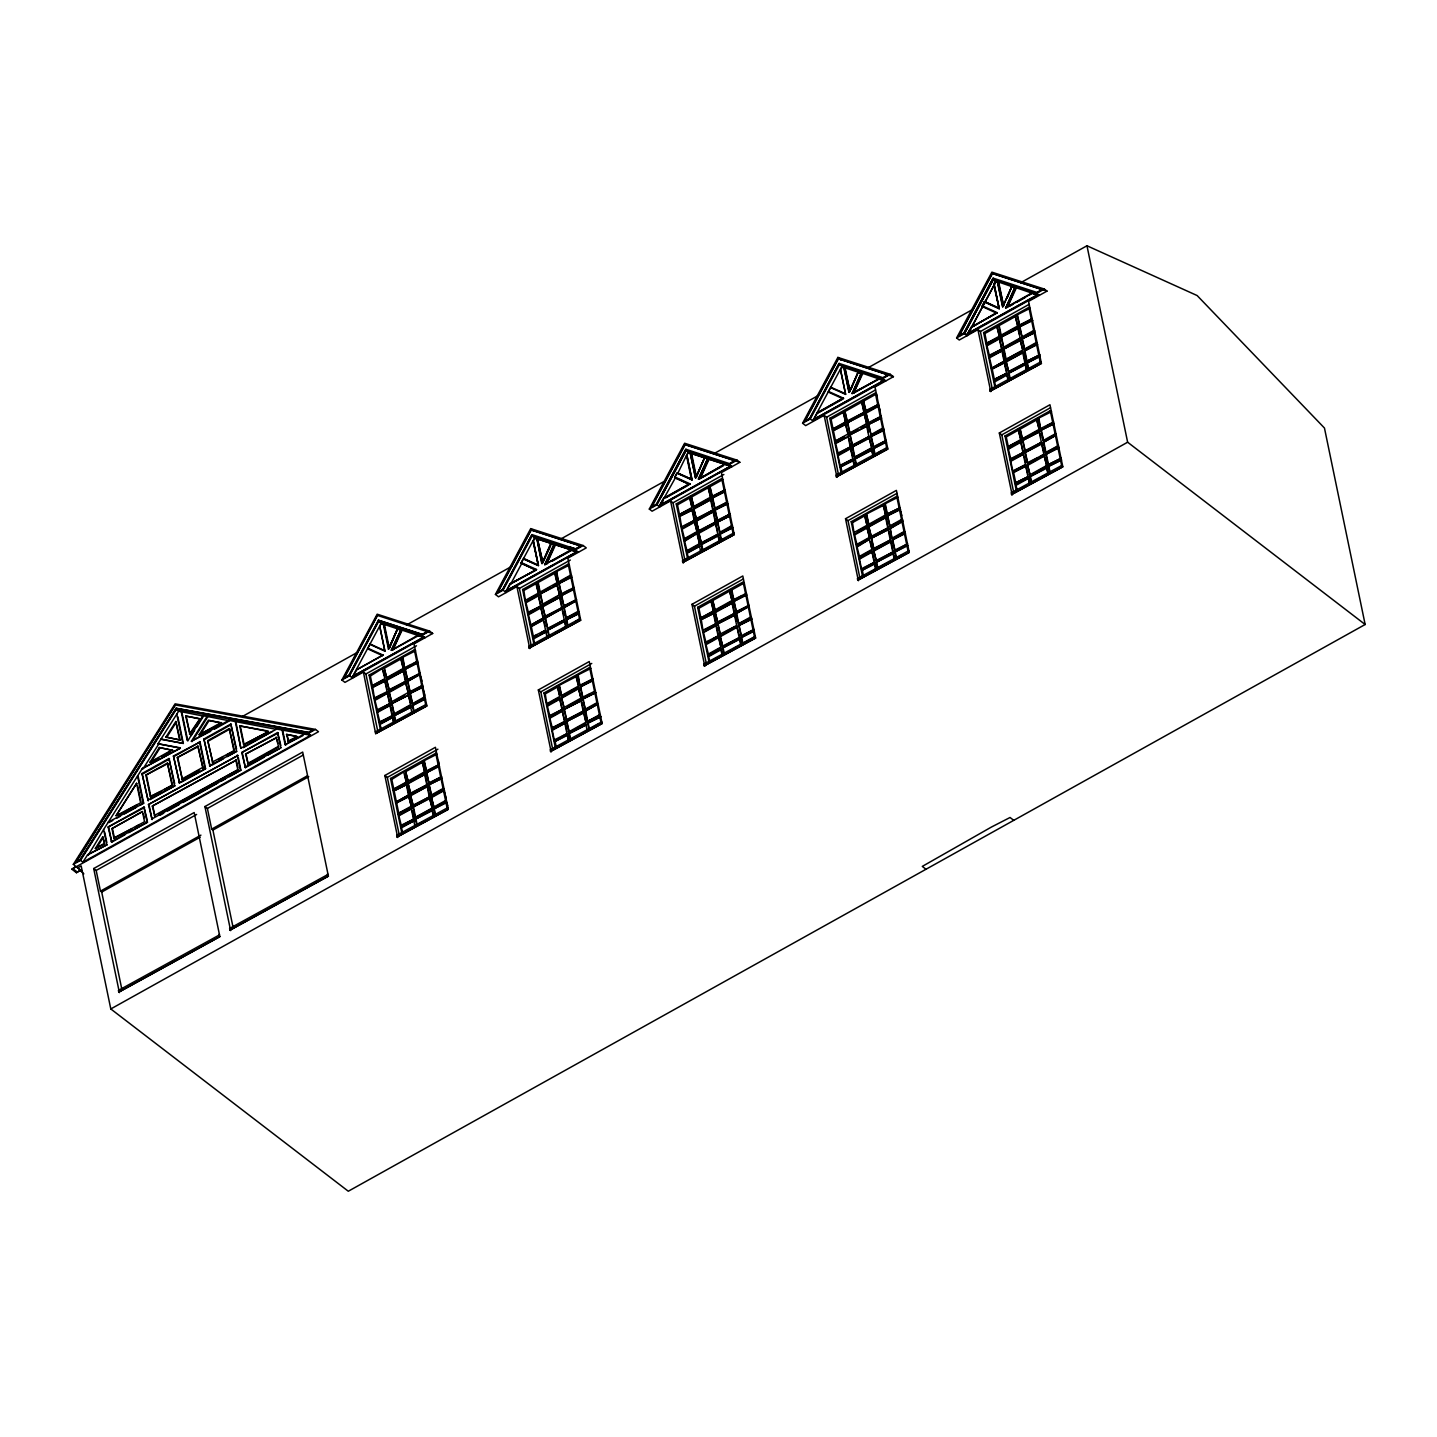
<?xml version="1.0" encoding="UTF-8"?>
<svg xmlns="http://www.w3.org/2000/svg" width="1437" height="1437" viewBox="0 0 1437 1437"><rect width="100%" height="100%" fill="white"/><g stroke="black" fill="none" stroke-linecap="round" stroke-linejoin="round"><path stroke-width="1.5" d="M550.928 543.437L542.054 563.591L551.09 543.06L555.526 544.785L546.527 564.292L554.916 544.318M576.614 551.97L506.237 590.787L576.614 551.97L571.207 550.209L544.695 564.561L571.297 549.67L577.782 551.79L505.537 592.062L509.919 583.871L536.109 570.112L521.02 563.196L523.607 558.4L538.408 565.172L532.893 541.066L534.69 537.707L537.366 538.588L542.881 562.657L550.82 545.449M544.695 564.561L553.999 544.443L545.018 564.795M704.507 457.864L695.634 477.982L704.651 457.487L709.106 459.211L700.106 478.683L708.477 458.726M698.292 478.952L707.561 458.852L698.598 479.186L724.859 464.079L731.361 466.199L659.134 506.453L663.535 498.244L689.832 483.658L663.804 498.567L659.834 505.177L730.176 466.378L660.14 505.411M397.582 628.634L389.319 648.231L397.582 628.634L418.472 635.639L391.457 650.368L417.466 635.459L423.232 637.453L352.712 676.342L423.232 637.453M397.438 629.011L388.493 649.165L397.438 629.011L400.797 630.232L391.457 650.368M391.151 650.135L400.797 630.232M401.408 629.873L392.966 649.865L402.037 630.34M858.158 372.219L849.195 392.391L858.32 371.842L883.971 380.661L813.414 419.586L883.647 380.428M850.92 389.553L858.32 371.842M883.971 380.661L878.51 378.919L852.159 393.594L861.23 373.207L845.136 367.872L839.37 364.639L810.234 418.957L802.582 423.232L805.672 425.603L824.12 415.329L826.598 417.215L838.633 475.396M852.159 393.594L861.23 373.207M862.146 373.081L853.686 393.091L879.228 378.847L851.854 393.361M853.686 393.091L862.757 373.548M1011.738 286.628L1002.792 306.8L1011.899 286.25L1037.532 295.07L967.209 333.869L1037.227 294.836M1007.175 298.213L1011.899 286.25M1037.532 295.07L1032.089 293.328L1005.756 308.003L1014.809 287.616L995.446 280.933L993.632 284.31L999.146 308.362L984.435 301.536L982.495 306.835M1005.756 308.003L1014.809 287.616M1015.725 287.49L1007.265 307.5L1016.336 287.957M958.605 335.881L963.904 332.917L993.147 278.167L1037.155 292.501L1042.256 289.663L992.141 273.353L958.91 336.114L964.209 333.15L993.147 278.167M992.428 389.678L980.393 331.498L977.914 329.612L959.251 340.012L956.593 337.964L964.461 333.564L967.119 335.611L995.033 283.34M967.514 334.102L971.143 327.277L997.314 312.709L971.143 327.277M997.314 312.709L982.189 305.794L984.237 301.95L999.2 308.793L994.117 284.239L995.572 281.544L997.709 282.227L1002.792 306.8M967.119 335.611L996.057 281.418L993.398 279.371L964.461 333.564L993.398 279.371L1036.67 293.328L1039.328 295.375M377.949 732.169L365.896 673.989L363.417 672.085L344.952 682.377L341.862 680.006L377.177 614.192L429.609 631.094L432.699 633.483L414.018 643.884L426.861 705.944L375.65 733.66L375.308 731.936L426.502 704.22M343.874 677.923L377.41 615.413L427.543 631.705L422.424 634.543L378.416 620.227L348.993 675.067L344.197 678.156L349.299 675.318L378.721 620.461M344.197 678.156L377.41 615.413M341.862 680.006L349.532 675.731L378.667 621.431L421.939 635.37L425.029 637.759M417.862 635.172L424.418 637.274L352.011 677.635L370.063 643.974L384.829 650.727M398.211 629.101L381.146 623.335L370.063 643.974M353.017 676.593L356.699 669.732L382.996 655.074L356.699 669.732M382.996 655.074L367.8 648.213L369.866 644.369L384.9 651.159L379.817 626.622L380.949 623.694L383.41 624.628L388.493 649.165M531.439 646.614L519.386 588.434L516.907 586.547L498.513 596.804L495.424 594.415L530.72 528.618L583.171 545.521L586.26 547.892L567.866 558.149L580.71 620.191L529.139 648.123L528.798 646.399L580.35 618.467M497.436 592.331L530.971 529.822L581.105 546.114L575.824 549.06L531.977 534.618L502.519 589.511L497.741 592.583L502.824 589.745L531.977 534.618M497.741 592.583L531.295 530.055L581.105 546.114M495.424 594.415L503.058 590.158L532.211 535.821L575.321 549.886L578.41 552.275L534.51 538.085L536.971 539.019L542.054 563.591M506.542 591.02L510.207 584.212L536.558 569.519L509.884 583.961M534.815 538.318L533.378 541.013L538.462 565.603L523.391 558.795L521.326 562.639L536.558 569.519M510.548 584.356L521.631 563.681M684.623 558.831L673.019 502.806L670.558 500.902L652.093 511.195L649.308 509.057L684.623 443.243L737.073 460.145L739.857 462.283L721.392 472.575L734.235 534.636L682.791 562.496L682.431 560.771L733.894 532.911M651.32 506.974L684.874 444.464L735.008 460.738L729.709 463.702L685.862 449.26L656.422 504.136L651.626 507.225L656.727 504.369L685.862 449.26M651.626 507.225L685.18 444.698L735.008 460.738M661.379 496.591L686.114 450.482L729.188 464.546L731.972 466.666L688.089 452.493L686.958 455.421L692.041 479.976L676.989 473.186L674.923 477.03L690.137 483.892M649.308 509.057L656.96 504.8L686.114 450.482L729.188 464.546L737.073 460.145M674.618 477.587L689.688 484.485L674.618 477.587L677.204 472.791L691.359 479.078L686.473 455.493L688.287 452.134L691.574 453.481L696.46 477.048L704.651 457.487M663.283 500.363L659.745 506.938L656.96 504.8M675.246 478.072L663.804 498.567M691.987 479.563L677.815 473.258L686.473 455.493M802.582 423.232L837.879 357.418L890.329 374.321L893.437 376.692L874.989 386.966L887.832 449.027L836.352 476.904L835.993 475.18L887.473 447.302M804.594 421.149L838.13 358.639L888.282 374.913L883.162 377.769L839.118 363.435L809.696 418.293L804.9 421.382L810.001 418.544L839.118 363.435M804.9 421.382L838.436 358.873L888.282 374.913M813.719 419.82L817.384 412.976L843.411 398.067L817.078 412.742L812.713 420.861L885.156 380.482L878.6 378.38M817.114 412.653L830.766 387.2L844.938 393.487M841.848 366.543L830.766 387.2M843.717 398.3L828.502 391.439L830.568 387.595L845.621 394.385L840.537 369.83L841.974 367.154L844.112 367.836L849.195 392.391M956.593 337.964L991.889 272.15L1044.322 289.053L1046.998 291.1L1028.551 301.375L1041.412 363.435L990.147 391.187L989.788 389.463L1041.053 361.711M958.91 336.114L992.464 273.587L1046.998 291.1M76.323 866.691L82.178 871.433L73.323 864.373L175.116 703.843L315.475 729.403L318.493 731.72L71.85 869.187L76.43 872.708L80.023 870.714M75.694 862.092L175.332 704.956L313.05 730.212L308.739 732.619L176.032 708.261L80.005 859.703L75.999 862.326L80.31 859.937L176.338 708.495M75.999 862.326L175.332 704.956M80.49 860.386L176.248 709.357L308.308 733.409L310.697 735.259L82.879 862.218L80.49 860.386L73.323 864.373M82.879 862.218L87.603 854.781L107.272 844.651L87.603 854.781M106.661 844.166L103.626 829.526L108.332 822.09L143.7 803.193L139.838 805.349M143.089 802.726L137.557 776.016L142.263 768.579L180.326 748.192L142.263 768.579M180.326 748.192L158.016 743.755L161.034 738.995L183.343 743.432L177.811 716.704M182.733 742.947L176.769 714.171L178.655 711.207L203.569 716.111L196.815 726.745M88.214 855.266L103.626 829.526M108.332 822.09L137.557 776.016M142.892 769.046L158.627 744.222M161.034 738.995L176.769 714.171M102.674 836.873L104.667 844.022L95.345 848.405L102.674 836.873L104.326 842.351M116.092 815.713L136.605 783.363L116.092 815.713L141.095 802.582L137.647 785.913M157.998 758.556L150.023 762.203L159.309 747.545L172.745 750.348L159.309 747.545M165.956 737.073L175.817 721.518L180.164 740.019L165.956 737.073L180.164 740.019M95.974 848.872L103.284 837.34M150.634 762.67L159.938 748.012M166.566 737.54L176.428 722.003M189.397 734.056L199.887 718.985L185.66 716.021L190.025 734.541L186.289 716.506M191.121 732.798L198.791 720.709M181.87 712.159L187.816 740.935L202.958 715.626L229.435 720.817L214.454 729.17M191.193 735.618L194.57 730.283M210.718 731.253L191.372 741.223L207.108 716.38M191.983 741.69L207.736 716.865M220.005 724.014L199.114 734.828L208.419 720.171L221.855 722.973M199.743 735.313L209.03 720.638L219.717 722.595M71.85 869.187L75.371 866.78M76.43 872.708L79.987 870.283M150.023 762.203L172.117 749.88M199.114 734.828L221.226 722.506M161.698 756.509L170.895 751.371M191.372 741.223L228.824 720.332L276.227 729.331L240.841 748.228L235.309 721.518M242.458 716.452L356.789 652.721M406.473 625.023L512.255 566.07M560.035 539.432L663.876 481.575M713.632 453.841L817.437 395.983M867.194 368.249L972.993 309.278M1020.773 282.658L1086.965 245.763L1197.147 295.555L1324.465 428.046L1365.15 624.502L348.293 1191.237L110.793 1008.954L81.173 865.918L77.58 867.912M142.029 773.519L148.191 800.696L142.029 773.519L168.973 758.502L174.685 783.632M173.446 756.006L179.589 783.183L173.446 756.006L200.048 741.995L205.581 768.705L181.457 782.159M203.91 739.031L210.053 766.208L203.91 739.031L230.836 724.014L236.566 749.144M142.658 773.986L169.584 758.97M174.057 756.473L200.048 741.995M204.521 739.498L231.447 724.499M160.746 791.625L150.328 796.619L145.873 775.082L167.428 763.065L172.512 785.069L164.68 789.452M199.222 770.196L182.373 779.59L177.29 757.568L197.893 746.09L202.976 768.094L197.893 746.09M207.754 740.594L212.82 762.616L207.754 740.594L229.309 728.577L234.375 750.599L226.543 754.964M145.873 775.082L168.057 763.532M177.29 757.568L198.504 746.557M208.365 741.061L229.92 729.044M1005.451 307.752L1032.179 292.789L1038.717 294.89L966.508 335.144L971.502 327.438M698.598 479.186L724.446 464.367M552.383 561.041L572.106 550.048L578.41 552.275M665.978 497.705L687.874 485.508M702.046 477.605L723.512 465.642M729.87 465.929L724.859 464.079M817.743 413.12L843.25 398.893L828.197 391.996M971.322 327.528L996.236 312.817M1009.097 306.476L1012.744 304.446M1016.39 302.417L1025.497 297.333M1029.143 295.303L1032.179 292.789M378.416 620.227L422.119 634.31L427.543 631.705M569.824 546.94L575.518 548.826L580.799 545.88M887.958 374.68L883.162 377.769M734.702 460.505L729.709 463.702M1041.951 289.412L1037.155 292.501M421.939 635.37L429.609 631.094M583.171 545.521L575.321 549.886L532.211 535.821L535.318 538.192L572.106 550.048M839.37 364.639L882.677 378.596L890.329 374.321M1036.67 293.328L1044.322 289.053M365.896 673.989L416.496 645.788M519.386 588.434L570.345 560.035M673.019 502.806L723.871 474.479M826.598 417.215L875.51 389.966M980.393 331.498L1029.072 304.375M150.328 796.619L172.512 785.069M181.745 779.105L202.348 767.627M212.209 762.131L234.375 750.599M268.018 731.02L239.728 725.883L243.625 744.617L268.647 731.505M380.554 730.23L369.129 675.067L414.341 649.865L415.58 650.817L400.618 658.344L403.384 669.157L388.673 677.348M534.043 644.692L522.619 589.529L568.19 564.13L569.429 565.082L554.466 572.591L557.233 583.404L553.479 585.488M687.676 559.065L676.252 503.902L721.715 478.557L733.139 533.72M845.028 471.354L841.238 473.474L829.814 418.311L875.313 392.948L886.737 448.11M995.033 387.756L983.609 332.594L1028.874 307.356L1030.113 308.308L1015.151 315.835L1017.917 326.648L1015.151 315.835M118.588 815.138L137.341 804.666M218.711 759.329L222.627 757.137M243.625 744.617L266.761 732.547M384.415 678.893L371.878 685.88L385.044 679.378L382.278 668.564L384.074 667.558L386.84 678.372L384.074 667.558M538.534 593.822L535.767 583.009L538.174 582.488L540.33 592.816L549.724 587.589M691.556 507.728L679.018 514.715L692.167 508.195L689.419 497.382L691.197 496.376L693.963 507.189L691.197 496.376M707.992 487.017L710.758 497.831L707.992 487.017L709.788 486.029L712.554 496.843L725.092 489.837L711.926 496.358L709.788 486.029M845.118 422.137L832.58 429.124L845.728 422.604L842.98 411.79L844.758 410.802L847.525 421.616L864.355 412.239L861.589 401.426L863.386 400.42L866.134 411.233L876.893 405.234M996.775 326.073L999.523 336.887L996.775 326.073L999.182 325.552L1001.32 335.899L1016.067 327.672M147.562 800.229L175.116 785.68L150.113 799.619M178.978 782.716L205.581 768.705M209.443 765.741L236.979 751.21L227.369 756.563M369.129 675.067L370.351 676.019L382.278 668.564M384.685 668.025L401.246 658.811L402.953 667.073M522.619 589.529L523.84 590.481L536.396 583.476L538.103 591.757M538.174 582.488L555.095 573.058L556.802 581.338M676.252 503.902L677.492 504.854L690.029 497.849L691.736 506.129M691.826 496.861L708.621 487.502M710.399 486.496L722.955 479.509M829.814 418.311L831.053 419.263L843.591 412.275L845.728 422.604M845.387 411.269L862.2 401.893M863.996 400.887L876.534 393.9L877.396 398.031M983.609 332.594L984.848 333.546L997.386 326.558M999.182 325.552L1015.779 316.302M108.961 822.557L112.822 820.419M116.684 818.264L120.528 816.108M124.39 813.953L135.976 807.504M211.975 765.149L223.525 758.718M243.392 747.635L272.365 731.487M124.965 834.771L111.763 842.154L108.098 827.029L143.969 807.037L147.203 820.06M148.46 804.54L237.877 755.521L148.46 804.54L152.106 819.647L149.071 805.007M264.282 757.137L245.386 767.663L241.739 752.539L277.628 732.547L280.844 745.569M108.098 827.029L144.598 807.504M241.739 752.539L278.239 733.014M111.942 828.592L142.443 811.582L111.942 828.592L113.9 838.058L131.683 828.969M152.304 806.085L236.351 760.065L152.304 806.085L154.873 816.054L152.915 806.57M245.583 754.102L276.712 737.576L245.583 754.102L248.17 764.053L278.67 747.042L276.102 737.091M386.212 677.905L402.755 668.672M402.414 657.338L404.551 667.684L417.718 661.164L414.125 663.158M525.726 602.067L538.264 595.08L541.03 605.893L528.493 612.88L525.367 600.343L537.905 593.355M537.564 582.003L539.701 592.349L556.604 582.919M556.263 571.585L558.4 581.931L570.938 574.944L571.297 576.668L558.759 583.656L561.526 594.469L568.693 590.463M693.352 506.722L710.147 497.364M844.758 410.802L846.914 421.131L864.355 412.239M863.386 400.42L865.523 410.766L878.69 404.246M986.734 345.131L999.272 338.144L1002.02 348.957L989.482 355.945L986.375 343.407L998.913 336.42M998.553 325.085L1000.709 335.414L1017.306 326.163M1019.084 325.175L1032.251 318.655L1019.713 325.642L1016.947 314.829M406.958 667.145L410.551 665.151M527.774 599.822L536.737 594.828M560.807 581.41L571.567 575.411M695.831 506.147L708.89 498.873M986.375 343.407L997.745 337.893M371.878 685.88L372.237 687.605L384.775 680.617L387.11 689.365M386.571 679.611L403.743 670.863L405.881 681.21L389.337 690.443L386.571 679.611L389.337 690.443M418.418 674.222L407.677 680.222L404.911 669.391L417.448 662.403L417.089 660.679M557.843 596.517L542.827 604.887L540.061 594.074L556.963 584.643L559.729 595.457L556.963 584.643M679.018 514.715L679.36 516.44L692.526 509.919L694.664 520.248L685.718 525.241M693.694 508.447L711.117 499.555L713.255 509.901L696.46 519.26L693.694 508.447L696.46 519.26M725.793 502.914L715.051 508.896L712.285 498.082L724.823 491.095L724.482 489.37M832.58 429.124L832.939 430.849L845.477 423.861L848.225 434.675L845.477 423.861M857.494 429.501L850.021 433.669L847.273 422.855L864.086 413.479L866.852 424.292L864.086 413.479M865.882 412.473L868.631 423.304L865.882 412.473L878.42 405.485L878.061 403.761M1001.068 337.138L1018.276 328.372L1001.068 337.138L1003.816 347.952L1020.414 338.701L1017.647 327.887M1019.444 326.9L1032.61 320.379L1019.444 326.9L1022.21 337.713L1020.072 327.367M372.237 687.605L385.403 681.102M387.182 680.096L403.743 670.863M404.911 669.391L418.077 662.888M526.337 602.534L538.893 595.547M540.061 594.074L557.592 585.128M558.759 583.656L571.926 577.135M679.36 516.44L692.526 509.919M694.322 508.914L711.117 499.555M712.285 498.082L725.451 491.562M832.939 430.849L846.088 424.328M847.273 422.855L864.715 413.964M866.493 412.958L879.049 405.97M987.345 345.599L999.883 338.611M95.345 848.405L104.057 843.555M113.9 838.058L145.029 821.533M154.262 815.569L238.308 769.549L158.753 813.881M247.541 763.586L278.06 746.575M287.903 741.079L297.225 736.714L288.532 741.564L286.52 734.397L296.615 736.229M135.491 826.85L139.299 824.73M111.134 841.669L147.634 822.144L128.755 832.67M151.496 819.18L240.913 770.16L229.327 776.609M244.775 767.196L281.275 747.671M275.617 728.864L282.101 730.05L285.137 744.689L304.195 734.073L310.697 735.259M159.83 815.354L163.692 813.198M167.554 811.043L179.14 804.594M183.002 802.439L217.741 783.075M221.603 780.92L225.465 778.764M268.054 755.036L279.389 748.713M285.137 744.689L302.92 735.6M176.032 708.261L308.434 732.367L313.05 730.212M308.308 733.409L315.475 729.403M374.734 699.675L387.271 692.688L390.038 703.501L377.5 710.489L374.374 697.951L387.541 691.431M388.709 689.958L405.881 681.21M407.048 679.737L420.215 673.217M532.786 623.945L543.527 617.946L530.989 624.933L527.864 612.396L541.03 605.893M542.198 604.42L559.101 594.99M560.897 593.984L574.064 587.482M695.382 533.325L684.623 539.306L681.515 526.768L694.664 520.248M695.849 518.775L713.255 509.901M714.423 508.429L727.589 501.908M849.016 438.465L850.722 446.727L838.184 453.715L835.077 441.177L847.614 434.19M849.411 433.202L866.224 423.825M868.02 422.819L881.186 416.299M993.775 367.01L1004.535 361.01L991.979 367.998L988.872 355.46L1002.02 348.957M1003.206 347.485L1019.803 338.234M1021.581 337.228L1034.137 330.241M376.781 697.43L380.374 695.436M835.077 441.177L844.651 436.668M861.248 427.418L864.984 425.334M874.019 420.305L879.39 417.305M1024.006 336.707L1034.748 330.708M389.068 691.682L391.834 702.495L389.068 691.682L405.611 682.467L408.377 693.281L405.611 682.467M407.407 681.461L419.945 674.474L407.407 681.461L410.174 692.275L420.915 686.275M528.223 614.12L540.761 607.132L543.527 617.946M542.557 606.145L560.089 597.181L562.226 607.528L545.324 616.958L542.557 606.145L545.324 616.958M574.764 600.54L564.022 606.522L561.256 595.708L573.794 588.721L573.435 586.997M681.856 528.493L694.412 521.505L697.161 532.319L694.412 521.505M696.191 520.499L713.614 511.626L715.752 521.954L698.957 531.313L696.191 520.499L698.957 531.313M714.782 510.153L727.948 503.633L714.782 510.153L717.548 520.966L730.086 513.979L716.919 520.481M835.436 442.901L848.584 436.399L836.047 443.386M849.77 434.926L867.212 426.017L849.77 434.926L852.518 445.739L850.381 435.393M868.379 424.544L881.546 418.023L868.379 424.544L871.145 435.357L868.99 425.011M989.231 357.184L1002.379 350.682L989.842 357.669M1020.162 339.958L1022.91 350.772L1005.702 359.537L1003.565 349.209L1020.162 339.958L1022.479 348.706M1021.941 338.952L1035.107 332.432L1021.941 338.952L1024.707 349.766L1037.245 342.778M375.362 700.142L387.9 693.155M389.696 692.149L406.24 682.934M528.852 614.605L541.39 607.617M543.186 606.612L560.089 597.181M561.256 595.708L574.423 589.206M682.485 528.978L695.023 521.972M696.819 520.984L713.614 511.626M1003.565 349.209L1020.773 340.425M73.718 869.313L76.466 871.415M80.741 870.894L83.831 873.858M390.828 707.291L392.535 715.554L379.997 722.542L376.871 710.004L390.038 703.501M391.205 702.028L407.767 692.796M409.545 691.808L422.712 685.287M544.695 616.473L562.226 607.528M563.394 606.055L576.56 599.534M684.371 540.563L696.909 533.576L699.657 544.389L687.12 551.377L684.012 538.839L696.55 531.852M698.346 530.846L715.752 521.954M853.237 458.798L840.07 465.319L837.573 453.248L850.722 446.727M851.907 445.254L869.349 436.363L854.386 444.698M870.517 434.89L883.054 427.885M1005.702 359.537L1022.3 350.287M1024.078 349.299L1036.634 342.311M119.397 992.626L93.692 868.541L194.175 812.552L219.861 936.619L118.768 992.141L118.427 990.416L219.502 934.894M230.621 930.637L204.916 806.552L302.686 752.072L328.39 876.139L229.992 930.152L229.633 928.428L328.031 874.414M395.498 700.448L404.695 695.328M872.924 434.351L883.683 428.37M377.23 711.728L390.397 705.226L377.859 712.213M391.565 703.753L408.737 695.005L391.565 703.753L394.331 714.566L410.874 705.333L408.108 694.52M409.904 693.532L423.071 687.012L409.904 693.532L412.67 704.346L410.533 693.999M530.72 626.191L543.887 619.67L531.349 626.658L530.361 624.466M545.054 618.197L561.957 608.785L545.054 618.197L547.82 629.011L562.837 620.64M563.753 607.779L576.291 600.792L563.753 607.779L565.891 618.126L579.057 611.605M698.705 532.57L701.454 543.384L698.705 532.57L715.5 523.212L717.817 531.959M717.279 522.206L730.445 515.685L717.279 522.206L720.045 533.019L717.907 522.691M837.933 454.972L850.47 447.985L852.806 456.732M869.08 437.602L871.846 448.416L854.404 457.325L852.267 446.979L869.08 437.602L871.415 446.35M870.876 436.614L884.042 430.094L870.876 436.614L873.642 447.428L871.487 437.082M991.368 367.531L991.728 369.255L1004.265 362.268L1006.601 371.015M1006.062 361.262L1008.81 372.075L1006.062 361.262L1023.27 352.496L1025.407 362.825L1010.66 371.051M1026.593 361.352L1039.741 354.831L1026.593 361.352L1024.437 351.023L1036.993 344.018M684.982 541.03L696.909 533.576M699.316 533.037L716.111 523.679M838.543 455.439L851.081 448.452M852.267 446.979L869.708 438.087M991.728 369.255L1004.876 362.735M1006.672 361.747L1023.27 352.496M1024.437 351.023L1037.604 344.503M93.692 868.541L96.171 870.445L196.635 814.456M204.916 806.552L207.395 808.456L303.207 755.054M381.416 729.457L379.368 722.075L392.535 715.554M393.702 714.081L410.263 704.866M412.042 703.861L424.598 696.873M534.905 643.902L532.858 636.519L546.024 630.017L540.653 632.998M547.192 628.544L564.723 619.598M565.891 618.126L578.446 611.12M688.557 558.274L686.509 550.892L699.047 543.904M700.843 542.917L718.249 534.025L703.322 542.342M719.416 532.552L731.972 525.565L732.331 527.289L719.775 534.277L720.853 539.45M854.404 457.325L871.217 447.949M873.013 446.943L886.18 440.423L875.42 446.422M993.865 379.602L1007.032 373.081L993.865 379.602L995.913 386.966M1008.199 371.608L1025.407 362.825M414.467 703.34L423.412 698.346M532.858 636.519L537.061 635.01M721.841 532.031L732.583 526.032M842.477 464.78L851.44 459.786M379.727 723.799L392.894 717.279L380.356 724.266M394.061 715.806L411.233 707.058L394.061 715.806L395.498 722.721M413.838 712.501L412.401 705.585L424.957 698.598M533.217 638.244L546.383 631.741L533.845 638.729M548.629 635.441L547.551 630.268L564.454 620.838L566.16 626.496M566.25 619.832L579.416 613.33L566.25 619.832L567.328 625.023M686.868 552.616L700.017 546.114L687.479 553.101M702.621 551.539L701.202 544.623L717.997 535.265L719.326 539.198M840.07 465.319L840.429 467.025L852.967 460.038L854.297 463.971M855.841 464.223L854.764 459.05L871.576 449.673L872.924 453.607M874.81 455.583L873.373 448.667L885.91 441.68L885.551 439.956M994.224 381.308L1006.762 374.321L1008.091 378.254M1009.636 378.506L1008.558 373.333L1025.156 364.082L1026.844 369.74M1028.012 368.267L1026.934 363.076L1039.49 356.089L1039.131 354.364M412.401 705.585L425.568 699.065M547.551 630.268L565.082 621.305M701.202 544.623L718.608 535.75M719.775 534.277L732.942 527.756M840.429 467.025L853.578 460.523M854.764 459.05L872.205 450.14M873.373 448.667L886.539 442.147M994.835 381.793L1007.373 374.806M1008.558 373.333L1025.767 364.549M1026.934 363.076L1040.101 356.556M389.966 724.984L393.738 722.883M397.492 720.781L405.036 716.578M410.695 713.435L421.993 707.13M539.737 641.513L543.527 639.393M554.916 633.052L558.724 630.933M562.514 628.813L566.322 626.694M575.806 621.413L579.614 619.293L568.19 564.13M691.466 556.945L695.257 554.844M704.723 549.563L708.513 547.443M712.303 545.341L723.673 539.001M848.818 469.252L856.398 465.013M877.253 453.391L881.043 451.29M1013.893 377.248L1017.665 375.147M1021.438 373.045L1030.868 367.782M375.65 733.66L426.861 705.944M529.139 648.123L580.71 620.191M682.791 562.496L734.235 534.636M836.352 476.904L887.832 449.027M990.147 391.187L1041.412 363.435M96.171 870.445L100.464 891.138L200.929 835.131M207.395 808.456L211.67 829.131L307.5 775.729M100.464 891.138L101.704 892.072L200.228 837.16M211.67 829.131L212.91 830.083L308.739 776.681M397.69 837.52L384.847 775.495L435.429 747.294L448.272 809.318L397.061 837.035L396.702 835.31L447.913 807.594M551.179 751.964L538.336 689.94L589.278 661.541L602.121 723.565L550.551 751.497L550.191 749.773L601.762 721.841M704.813 666.337L691.969 604.33L742.803 575.986L755.646 638.01L704.202 665.87L703.843 664.145L755.287 636.286M858.374 580.746L845.531 518.721L896.401 490.376L909.244 552.401L857.763 580.279L857.404 578.554L908.885 550.676M1012.169 495.029L999.326 432.986L1049.962 404.749L1062.805 466.809L1011.558 494.562L1011.199 492.837L1062.446 465.085M384.847 775.495L387.307 777.399L437.908 749.198M538.336 689.94L540.797 691.844L591.757 663.445M691.969 604.33L694.448 606.216L743.324 578.985M845.531 518.721L848.01 520.625L896.922 493.358M999.326 432.986L1001.787 434.872L1050.483 407.749M401.947 833.604L390.541 778.477L435.752 753.275L436.992 754.227L422.029 761.736L424.795 772.549L410.084 780.74M564.939 742.767L555.436 748.066L544.03 692.939L589.601 667.522L590.841 668.474L575.878 676.001L578.644 686.796L561.741 696.226L558.975 685.413L557.179 686.419L559.945 697.214M709.088 662.439L697.663 607.312L743.127 581.967L754.551 637.094M862.649 576.848L851.225 521.703L896.724 496.358L897.963 497.31L883.001 504.818L885.767 515.632L868.936 525.008L866.188 514.195L864.391 515.2L867.14 526.014L858.194 531.007M1016.444 491.131L1005.02 435.968L1050.285 410.731L1051.525 411.683L1036.562 419.209L1039.328 430.04L1036.562 419.209M405.845 782.303L393.289 789.29L406.455 782.77L403.689 771.956L405.485 770.968L408.252 781.764L405.485 770.968M712.968 611.12L700.43 618.108L713.578 611.587L710.83 600.792L712.626 599.804L715.375 610.599L730.301 602.283M729.421 590.445L732.169 601.241L729.421 590.445L731.828 589.906L733.966 600.235L741.133 596.247M1018.186 429.447L1020.935 440.297L1018.186 429.447L1019.965 428.46L1022.731 439.291L1037.478 431.064M1005.02 435.968L1006.259 436.92L1018.797 429.932M1020.593 428.927L1037.191 419.676M390.541 778.477L391.78 779.429L403.689 771.956M406.114 771.435L422.658 762.221L424.795 772.549M544.03 692.939L545.27 693.873L557.807 686.886L559.514 695.149M558.975 685.413L576.506 676.468L578.213 684.73M697.663 607.312L698.903 608.264L711.441 601.277L713.578 611.587M713.237 600.271L730.032 590.912M731.828 589.906L744.366 582.919M851.225 521.703L852.464 522.655L865.002 515.667L867.14 526.014M866.188 514.195L883.629 505.285L885.767 515.632M407.623 781.297L424.166 772.082M425.963 771.076L439.129 764.556L426.591 771.543L423.825 760.748M547.138 705.459L559.676 698.472L562.442 709.285L549.904 716.273L546.778 703.735L559.334 696.747M561.113 695.742L578.015 686.329M577.674 674.995L579.812 685.323L592.978 678.821M712.626 599.804L714.764 610.114L731.559 600.756M731.199 589.439L733.337 599.768L746.504 593.247M867.858 539.073L857.099 545.054L853.991 532.516L866.529 525.529M868.325 524.541L885.138 515.164M884.797 503.812L886.934 514.159L900.101 507.638M1008.145 448.524L1020.683 441.536L1023.449 452.35L1010.894 459.337L1007.786 446.799L1020.324 439.812M1019.965 428.46L1022.12 438.824L1038.717 429.573M1038.358 418.203L1040.496 428.567L1053.662 422.047M549.185 703.214L558.149 698.22M582.219 684.802L591.182 679.809M886.934 514.159L898.305 508.644M1007.786 446.799L1019.156 441.285M1046.495 426.053L1051.866 423.053M393.289 789.29L393.648 791.015L406.815 784.494L408.952 794.841L396.414 801.828L408.952 794.841M407.982 783.021L425.154 774.274L427.292 784.602L410.748 793.835L407.982 783.021L410.748 793.835M439.83 777.615L429.088 783.614L426.322 772.801L438.86 765.813L438.519 764.089M561.472 697.466L564.238 708.279L561.472 697.466L578.375 688.054L581.141 698.867L578.375 688.054M590.104 693.873L582.937 697.861L580.171 687.048L592.709 680.06L592.367 678.336M700.43 618.108L700.771 619.832L713.938 613.312L716.075 623.658L705.333 629.64M715.105 611.839L732.529 602.965L734.666 613.294L717.871 622.652L715.105 611.839L717.871 622.652M747.204 606.306L736.462 612.306L733.696 601.492L746.234 594.487L745.893 592.762M854.35 534.241L866.888 527.253L869.636 538.067L866.888 527.253M868.684 526.247L886.126 517.356L888.264 527.702L871.433 537.061L868.684 526.247L871.433 537.061M887.294 515.883L900.46 509.363L887.294 515.883L890.06 526.696L902.598 519.709M1022.479 440.53L1039.687 431.765L1022.479 440.53L1025.228 451.344L1023.09 441.015M1040.855 430.292L1054.022 423.771L1040.855 430.292L1043.621 441.105L1041.484 430.759M393.648 791.015L406.815 784.494M408.611 783.488L425.154 774.274M426.322 772.801L439.488 766.28M547.766 705.944L560.304 698.939M562.101 697.951L579.003 688.521M580.171 687.048L593.337 680.527M700.771 619.832L713.938 613.312M715.734 612.324L732.529 602.965M733.696 601.492L746.863 594.972M854.961 534.726L867.499 527.72M869.295 526.732L886.126 517.356M1008.756 449.009L1021.294 442.003M410.12 793.35L427.292 784.602M428.46 783.129L441.626 776.627M549.635 717.53L562.172 710.543L564.939 721.356L552.401 728.343L549.275 715.806L562.442 709.285M563.609 707.812L580.53 698.382M582.308 697.394L595.475 690.874M709.627 640.704L706.034 642.716L702.927 630.178L716.075 623.658M717.261 622.185L734.666 613.294M735.834 611.821L749 605.3M856.847 546.311L869.385 539.324L872.151 550.137L859.595 557.125L856.488 544.587L869.026 537.6M870.822 536.594L888.264 527.702M889.431 526.211L901.969 519.224L902.957 521.433L890.401 528.421L902.328 520.948M1025.946 464.42L1012.78 470.923L1010.283 458.87L1023.449 452.35M1024.617 450.877L1041.825 442.111L1027.078 450.32M1043.011 440.638L1055.548 433.633M567.992 706.196L579.255 699.909M1045.418 440.099L1056.159 434.118M395.786 801.343L396.145 803.067L408.683 796.08L411.449 806.893L408.683 796.08M410.479 795.074L427.651 786.326L429.789 796.673L413.245 805.888L410.479 795.074L413.245 805.888M428.819 784.853L441.985 778.351L428.819 784.853L431.585 795.667L444.123 788.679M563.969 709.537L581.5 700.591L563.969 709.537L566.735 720.35L583.638 710.92L581.931 702.657M582.668 699.118L595.834 692.598L582.668 699.118L585.434 709.932L583.296 699.585M703.286 631.903L716.434 625.382L703.896 632.37M717.62 623.909L735.025 615.018L717.62 623.909L720.368 634.723L718.231 624.376M736.193 613.545L748.749 606.558L736.193 613.545L738.331 623.892L751.497 617.371M871.181 538.318L888.623 529.409L871.181 538.318L873.93 549.132L871.792 538.785M1010.642 460.594L1023.791 454.074L1011.253 461.061M1036.957 458.277L1027.724 463.415L1024.976 452.601L1041.574 443.35L1043.891 452.098M1043.352 442.345L1055.908 435.357L1043.352 442.345L1045.507 452.691L1058.656 446.171M396.145 803.067L409.311 796.547M411.108 795.559L427.651 786.326M550.263 717.997L562.801 711.01M857.458 546.778L869.385 539.324M1024.976 452.601L1042.184 443.817M412.239 810.684L413.946 818.964L401.408 825.952L398.283 813.414L410.838 806.426M412.617 805.421L429.789 796.673M430.956 795.2L443.512 788.212M562.065 736.409L567.435 733.409L554.269 739.929L551.772 727.858L564.939 721.356M566.106 719.883L583.638 710.92M584.805 709.447L597.361 702.459M705.783 643.956L718.32 636.968L721.087 647.782L708.531 654.769L705.423 642.231L718.572 635.711L713.201 638.711M719.757 634.238L737.163 625.364M738.331 623.892L750.886 616.904M874.648 562.19L861.481 568.711L858.985 556.64L871.523 549.652M873.319 548.665L890.76 539.755L875.798 548.09M889.79 527.936L891.928 538.282L904.466 531.295M1027.114 462.948L1044.322 454.164L1040.639 456.23M1045.507 452.691L1058.045 445.704L1058.404 447.428L1045.849 454.415L1048.004 464.762L1061.153 458.241L1048.004 464.762M398.283 813.414L409.653 807.899M587.23 708.926L596.175 703.932M725.972 631.597L735.295 626.406M894.335 537.761L905.094 531.762M1015.187 470.402L1024.15 465.408M398.642 815.138L411.808 808.618L399.27 815.605M429.537 797.93L432.286 808.744L415.113 817.491L412.976 807.145L429.537 797.93L431.854 806.66M431.316 796.924L434.082 807.738L431.316 796.924L443.871 789.937L446.188 798.685M552.131 729.583L565.298 723.062L552.76 730.068M566.465 721.59L583.997 712.644L566.465 721.59L569.232 732.421L586.134 722.991L583.368 712.177M585.164 711.171L597.72 704.184L585.164 711.171L587.302 721.518L600.468 714.997M720.117 635.962L722.865 646.776L720.117 635.962L736.912 626.604L739.229 635.352M738.69 625.616L751.856 619.096L738.69 625.616L741.456 636.429L739.319 626.083M859.344 558.364L871.882 551.377L874.217 560.125M873.678 550.389L891.12 541.48L893.257 551.826L876.426 561.202L873.678 550.389L876.426 561.202M905.795 544.821L895.053 550.82L892.287 540.007L904.825 533.019M1012.78 470.923L1013.139 472.647L1025.677 465.66L1028.012 474.408M1027.473 464.672L1030.221 475.485L1027.473 464.672L1044.07 455.421L1046.819 466.235L1044.07 455.421M412.976 807.145L430.148 798.397M431.944 797.391L444.482 790.404M706.393 644.441L718.931 637.435L720.655 645.716M720.727 636.447L737.522 627.089M859.955 558.849L872.493 551.862M874.289 550.856L891.12 541.48M892.287 540.007L905.454 533.486M1013.139 472.647L1026.287 466.145M1028.084 465.139L1044.681 455.888M1045.849 454.415L1059.015 447.895M402.827 832.831L400.779 825.467L413.946 818.964M415.113 817.491L431.675 808.259M433.453 807.271L446.009 800.265L446.368 801.99L433.812 808.977L435.249 815.875M568.621 731.936L585.524 722.524M587.302 721.518L599.858 714.53M709.968 661.667L707.92 654.302L720.458 647.315M722.254 646.309L739.66 637.417L724.733 645.734M740.845 635.944L753.994 629.424L745.031 634.418M875.816 560.717L893.257 551.826M894.425 550.353L907.591 543.833M1015.276 482.994L1028.443 476.473L1015.276 482.994L1017.324 490.358M1029.611 475L1046.208 465.75M435.878 806.732L444.823 801.738M863.888 568.19L872.852 563.196M1033.921 473.42L1044.986 467.259M401.139 827.191L414.305 820.689L401.767 827.676M416.91 826.095L415.473 819.216L432.034 809.983L433.363 813.899M554.269 739.929L554.628 741.654L567.184 734.666L568.513 738.582M568.962 733.66L586.494 724.715L568.962 733.66L570.04 738.834M587.661 723.242L600.828 716.722L587.661 723.242L589.098 730.122M708.279 656.026L720.817 649.021L722.146 652.955M724.032 654.913L722.613 648.033L739.408 638.675L740.738 642.59M742.264 642.842L741.187 637.669L753.742 630.681L753.383 628.957M861.481 568.711L861.841 570.435L874.379 563.448L875.708 567.364M877.235 567.615L876.175 562.442L892.988 553.065L894.676 558.706M896.221 558.957L894.784 552.059L907.322 545.072L906.981 543.348M1015.636 484.718L1028.173 477.731L1029.503 481.646M1031.03 481.898L1029.97 476.725L1046.567 467.474L1048.256 473.114M1048.363 466.486L1061.512 459.966L1048.363 466.486L1049.782 473.366M415.473 819.216L432.645 810.468M433.812 808.977L446.979 802.475L447.697 805.906M554.628 741.654L567.795 735.133M708.89 656.493L721.428 649.506M722.613 648.033L740.019 639.142M741.187 637.669L754.353 631.148M861.841 570.435L875.007 563.915M876.175 562.442L893.616 553.55M894.784 552.059L907.95 545.557M1016.246 485.185L1028.802 478.198M1029.97 476.725L1047.178 467.959M418.903 824.155L422.676 822.054M432.088 816.809L435.86 814.707M568.729 740.648L572.537 738.528M583.925 732.187L587.733 730.068M591.523 727.948L599.121 723.727M710.974 661.379L716.65 658.218M720.44 656.098L724.23 653.979M733.714 648.716L737.504 646.596M743.18 643.435L752.647 638.154M870.229 572.627L874.019 570.507M879.695 567.346L889.18 562.047M898.664 556.766L902.454 554.664M1022.102 487.969L1025.874 485.868M1035.305 480.623L1039.077 478.521M1042.849 476.419L1050.393 472.198M118.768 992.141L219.861 936.619M229.992 930.152L328.39 876.139M397.061 837.035L448.272 809.318M550.551 751.497L602.121 723.565M704.202 665.87L755.646 638.01M857.763 580.279L909.244 552.401M1011.558 494.562L1062.805 466.809M110.793 1008.954L1127.632 442.219L1365.15 624.502M282.101 730.05L304.195 734.073M185.66 716.021L199.258 718.5M239.728 725.883L266.456 731.11M286.52 734.397L297.225 736.714M161.645 739.48L183.343 743.432M158.016 743.755L179.715 747.707M997.709 282.227L995.572 281.544M1012.043 286.861L1015.115 287.849M889.395 375.398L893.437 376.692M844.112 367.836L841.974 367.154M858.464 372.452L861.535 373.44M735.816 460.99L739.857 462.283M725.649 464.438L688.898 452.601L686.114 450.482M428.675 632.172L432.699 633.483M551.233 543.689L554.305 544.677M523.697 559.029L538.462 565.603M521.02 563.196L536.109 570.112M367.495 648.77L382.547 655.667M984.435 301.536L998.517 307.877M981.866 306.35L996.865 313.302M994.117 284.239L999.2 308.793M1040.496 428.567L1038.969 418.67M882.677 378.596L885.767 380.967M837.879 357.418L841.346 360.094M840.537 369.83L845.621 394.385M810.234 418.957L813.342 421.328M891.928 538.282L890.401 528.421M853.991 532.516L852.464 522.655M686.958 455.421L692.041 479.976M681.515 526.768L679.988 516.907M1013.768 820.347L1010.049 817.491L991.53 826.993L922.285 866.403L926.003 869.259M702.927 630.178L701.4 620.299M530.72 528.618L534.205 531.277M537.366 538.588L542.881 562.657M536.971 539.019L541.749 563.358M533.378 541.013L538.157 565.352M532.893 541.066L523.607 558.4M558.4 581.931L556.873 572.07M525.367 600.343L523.84 590.481M503.058 590.158L506.147 592.529M579.812 685.323L578.303 675.48M546.778 703.735L545.27 693.873M378.667 621.431L381.146 623.335M379.817 626.622L384.9 651.159M404.551 667.684L403.025 657.805M349.532 675.731L352.622 678.102M374.374 697.951L372.848 688.089M375.308 731.936L363.417 672.085M240.841 748.228L235.937 722.003M176.248 709.357L178.655 711.207M1086.965 245.763L1127.632 442.219M1031.64 318.17L1031.982 319.894M1040.424 361.244L1040.783 362.968M1053.052 421.58L1053.411 423.304M1060.542 457.756L1060.901 459.481M1061.835 464.618L1062.194 466.342M1028.874 307.356L1040.298 362.519M1050.285 410.731L1061.709 465.893M1017.576 315.296L1019.713 325.642M1022.569 339.437L1024.707 349.766M1025.066 351.49L1027.204 361.837M1027.563 363.561L1028.641 368.734M1043.981 442.83L1046.118 453.176M1046.477 454.882L1048.615 465.229M1048.974 466.953L1050.034 472.126M1018.707 330.438L1019.552 334.57M1040.119 433.83L1040.981 437.962M1022.659 352.011L1024.797 362.358M1025.156 364.082L1026.216 369.255M1039.077 431.298L1041.214 441.626M1041.574 443.35L1043.711 453.697M1046.567 467.474L1047.627 472.647M998.733 282.281L1003.619 305.865L998.122 281.796M997.404 281.993L1002.487 306.566M1001.679 337.605L1003.816 347.952M1004.176 349.676L1006.313 360.022M1009.169 373.8L1010.247 378.991M1025.587 453.068L1027.724 463.415M1030.58 477.21L1031.658 482.365M1002.81 352.748L1004.535 361.01M1024.222 456.14L1025.515 462.355M999.272 338.144L1001.409 348.472M1001.769 350.197L1003.906 360.543M1004.265 362.268L1006.403 372.596M1006.762 374.321L1007.84 379.512M1020.683 441.536L1022.821 451.883M1023.18 453.607L1025.317 463.935M1025.677 465.66L1027.814 476.006M1028.173 477.731L1029.251 482.886M984.848 333.546L986.985 343.874M992.338 369.722L994.476 380.069M1006.259 436.92L1008.397 447.284M1013.75 473.132L1015.887 483.461M1001.787 434.872L1013.839 493.053M977.914 329.612L990.758 391.654M879.462 408.036L880.324 412.168M900.873 511.428L901.735 515.56M880.558 415.832L880.917 417.556M886.863 446.835L887.222 448.56M899.472 507.171L899.831 508.896M908.274 550.209L908.615 551.934M896.724 496.358L908.13 551.485M873.983 449.152L875.061 454.326M885.408 504.297L887.545 514.626M887.904 516.35L890.06 526.696M892.898 540.474L895.053 550.82M895.413 552.544L896.472 557.7M867.625 428.082L868.487 432.214M889.054 531.492L890.329 537.689M861.589 401.426L863.727 411.754M866.583 425.55L868.72 435.878M871.576 449.673L873.013 456.589M885.497 516.871L887.635 527.217M887.994 528.942L890.132 539.288M890.491 541.013L892.646 551.341M892.988 553.065L894.425 559.963M845.136 367.872L850.021 391.475L844.525 367.405M843.806 367.603L848.89 392.157M847.884 423.322L850.021 433.669M852.877 447.464L855.015 457.792M855.374 459.517L856.452 464.708M866.798 514.662L868.936 525.008M876.786 562.927L877.863 568.082M870.427 541.857L871.72 548.054M847.974 435.914L850.111 446.26M850.47 447.985L852.608 458.313M852.967 460.038L854.404 466.953M871.882 551.377L874.019 561.723M874.379 563.448L875.798 570.327M831.053 419.263L833.191 429.591M833.55 431.316L835.687 441.662M841.04 467.51L842.118 472.683M862.451 570.902L863.529 576.075M848.01 520.625L860.044 578.77M824.12 415.329L836.963 477.371M726.978 501.441L727.32 503.166M729.475 513.494L729.834 515.218M748.39 604.833L748.749 606.558M733.265 532.426L733.624 534.151M754.676 635.801L755.036 637.525M712.914 498.567L715.051 508.896M715.41 510.62L717.548 520.966M720.404 534.744L721.482 539.935M734.325 601.959L736.462 612.306M736.822 614.03L738.959 624.359M741.815 638.154L742.875 643.309M735.457 617.084L736.301 621.215M710.489 499.088L712.644 509.416M712.986 511.141L715.141 521.487M715.5 523.212L717.638 533.54M717.997 535.265L719.057 540.456M731.9 602.48L734.056 612.827M734.415 614.551L736.552 624.879M736.912 626.604L739.049 636.95M739.408 638.675L740.468 643.83M690.963 453.014L695.831 476.581M695.634 477.982L690.245 453.194L695.328 477.749M701.813 545.108L702.891 550.299M723.224 648.5L724.302 653.673M697.951 536.109L699.244 542.306M716.865 627.448L718.572 635.711M691.915 509.434L694.053 519.781M699.406 545.629L700.484 550.82M713.327 612.845L715.464 623.173M715.824 624.897L717.961 635.244M720.817 649.021L722.236 655.919M677.492 504.854L679.629 515.182M698.903 608.264L701.04 618.593M694.448 606.216L706.483 664.361M670.558 500.902L683.401 562.963M575.95 599.067L576.291 600.792M579.74 618L580.099 619.724M594.864 690.407L595.205 692.131M601.151 721.374L601.51 723.098M589.601 667.522L601.025 722.667M559.37 584.123L561.526 594.469M561.885 596.193L564.022 606.522M564.382 608.246L566.519 618.593M566.879 620.317L567.597 623.766M580.799 687.533L582.937 697.861M585.793 711.656L587.931 721.985M588.29 723.709L588.99 727.158M563.017 611.318L563.861 615.449M584.428 714.71L585.703 720.925M559.46 596.714L561.616 607.061M561.957 608.785L564.112 619.113M564.454 620.838L565.891 627.753M580.871 700.106L583.027 710.453M585.883 724.23L586.943 729.403M540.689 594.541L542.827 604.887M545.683 618.682L547.82 629.011M548.18 630.735L549.239 635.926M559.604 685.898L561.741 696.226M564.597 710.004L566.735 720.35M567.094 722.075L569.232 732.421M569.591 734.127L570.651 739.301M544.318 621.736L545.162 625.867M565.729 725.146L567.004 731.343M538.264 595.08L540.42 605.408M540.761 607.132L542.917 617.479M543.258 619.203L545.413 629.532M545.773 631.256L547.192 638.172M559.676 698.472L561.831 708.818M562.172 710.543L564.328 720.871M564.687 722.595L566.825 732.942M567.184 734.666L568.603 741.546M531.349 626.658L533.486 637.004M555.257 742.121L556.317 747.294M540.797 691.844L552.85 749.988M516.907 586.547L529.768 648.59M421.005 677.007L421.849 681.156M423.933 691.143L424.777 695.274M438.267 760.424L439.129 764.556M419.586 672.75L419.945 674.474M422.101 684.802L422.442 686.527M425.891 703.753L426.25 705.477M441.015 776.142L441.357 777.866M447.302 807.127L447.661 808.851M414.341 649.865L425.765 705.028M435.752 753.275L447.176 808.402M405.521 669.876L407.677 680.222M408.036 681.928L410.174 692.275M413.03 706.07L414.09 711.243M424.454 761.215L426.591 771.543M426.951 773.268L429.088 783.614M429.447 785.338L431.585 795.667M434.441 809.462L435.501 814.617M409.168 697.071L410.443 703.268M403.114 670.396L405.252 680.743M410.605 706.591L411.683 711.764M424.526 773.789L426.681 784.135M427.023 785.859L429.178 796.206M432.034 809.983L433.094 815.156M384.433 624.664L389.319 648.231M383.823 624.197L388.691 647.764M392.193 704.22L394.331 714.566M394.69 716.291L395.75 721.464M413.605 807.612L415.742 817.958M416.101 819.683L417.161 824.856M383.338 671.097L384.182 675.228M393.253 719.003L393.972 722.47M404.749 774.507L406.024 780.704M384.775 680.617L386.93 690.963M387.271 692.688L389.427 703.016M389.768 704.741L391.924 715.087M392.283 716.812L393.343 721.985M406.186 784.009L408.342 794.356M411.198 808.151L413.335 818.479M413.694 820.204L414.754 825.377M370.351 676.019L372.506 686.365M391.78 779.429L393.918 789.757M394.277 791.482L396.414 801.828M396.774 803.552L398.911 813.881M387.307 777.399L398.911 833.388M327.42 873.947L327.762 875.654M287.149 734.864L288.532 741.564M282.73 730.517L285.765 745.174M277.628 732.547L280.664 747.186M277.107 739.462L277.898 743.252M240.356 726.35L244.236 745.102M246.194 754.587L248.17 764.053M242.35 753.024L245.386 767.663M238.308 757.604L240.913 770.16M230.836 724.014L236.369 750.725M237.267 755.036L240.302 769.693M236.746 761.969L237.913 767.645M229.309 728.577L233.764 750.114M235.722 759.598L237.698 769.064M199.42 741.528L204.952 768.238M212.91 830.083L233.081 927.422M181.242 711.674L187.205 740.45M175.817 721.518L179.535 739.552M218.891 934.427L219.25 936.152M177.901 758.035L182.373 779.59M168.973 758.502L174.506 785.213M167.428 763.065L171.901 784.602M146.502 775.549L150.957 797.086M138.168 776.483L143.7 803.193M143.969 807.037L147.005 821.677M143.449 813.953L144.239 817.743M136.605 783.363L140.485 802.115M142.443 811.582L144.401 821.066M112.553 829.059L114.529 838.543M108.727 827.496L111.763 842.154M104.667 832.095L106.841 842.549M101.704 892.072L121.858 989.41"/></g></svg>
